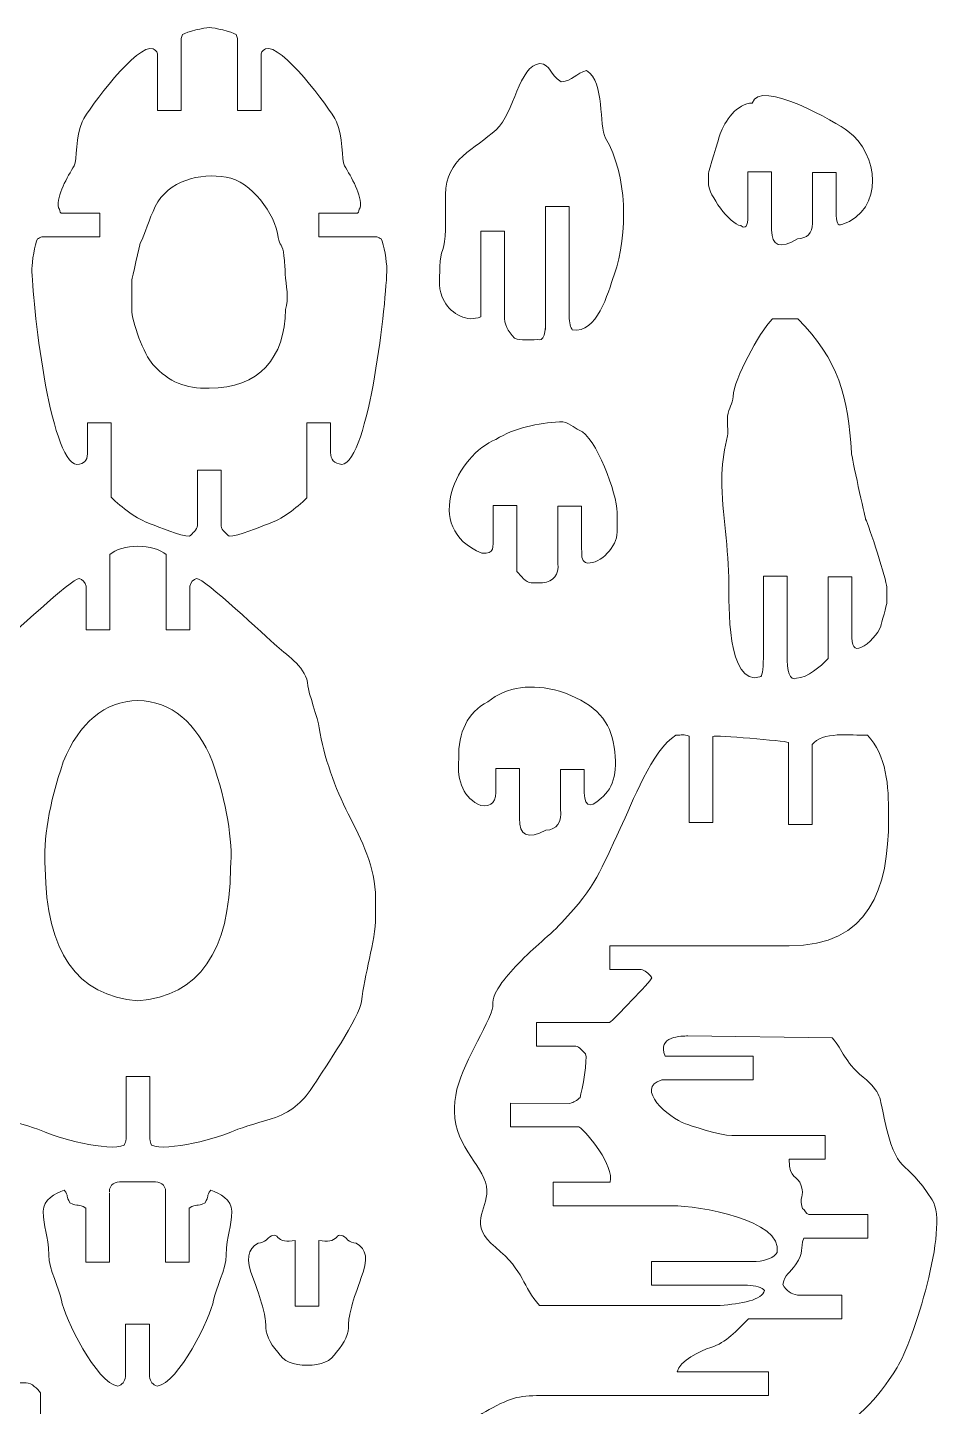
# Model space of a CAD drawing. Header units: inches. Extents: x -250 to 251, y -166 to 168.
# Drawn here: x 138.8 to 250.2, y -0.7 to 165.9 of the extents above; entities that cross this region are included whole.
import ezdxf

# ---------------------------------------------------------------- set-up
doc = ezdxf.new("R2010")
doc.units = ezdxf.units.IN
doc.header["$MEASUREMENT"] = 0
doc.layers.add('Layer 1', color=7, linetype='Continuous')

msp = doc.modelspace()

# ---------------------------------------------------------------- linework, layer by layer
at = {"layer": 'Layer 1', "color": 1, "lineweight": 9}
for points, knots in [([(157.34, 164.53), (157.38, 164.68), (157.46, 164.89), (157.51, 165.01), (157.51, 165.01), (158.02, 165.39), (160.14, 165.86), (160.74, 165.86)], [0, 0, 0, 0, 0.5, 0.5, 0.5, 0.5, 1, 1, 1, 1]), ([(164.14, 164.53), (164.1, 164.68), (164.02, 164.89), (163.97, 165.01), (163.97, 165.01), (163.46, 165.39), (161.34, 165.86), (160.74, 165.86)], [0, 0, 0, 0, 0.5, 0.5, 0.5, 0.5, 1, 1, 1, 1]), ([(142.83, 143.46), (142.66, 143.53), (142.69, 143.95), (142.53, 144.08), (142.53, 144.08), (142.24, 145.62), (143.61, 147.81), (144.4, 149.18), (144.4, 149.18), (144.76, 149.82), (144.59, 152.85), (145.37, 154.46), (145.37, 154.46), (146.25, 156.3), (152.09, 163.99), (153.94, 163.31), (153.94, 163.31), (154.13, 163.18), (154.4, 163.03), (154.48, 162.7)], [0, 0, 0, 0, 0.2, 0.2, 0.2, 0.2, 0.4, 0.4, 0.4, 0.4, 0.6, 0.6, 0.6, 0.6, 0.8, 0.8, 0.8, 0.8, 1, 1, 1, 1]), ([(157.34, 164.53), (157.34, 164.53), (157.34, 155.85), (157.34, 155.85), (157.34, 155.85), (157.34, 155.85), (154.48, 155.85), (154.48, 155.85), (154.48, 155.85), (154.48, 155.85), (154.48, 162.7), (154.48, 162.7)], [0, 0, 0, 0, 0.333333, 0.333333, 0.333333, 0.333333, 0.666667, 0.666667, 0.666667, 0.666667, 1, 1, 1, 1]), ([(167, 162.7), (167, 162.7), (167, 155.85), (167, 155.85), (167, 155.85), (167, 155.85), (164.14, 155.85), (164.14, 155.85), (164.14, 155.85), (164.14, 155.85), (164.14, 164.53), (164.14, 164.53)], [0, 0, 0, 0, 0.333333, 0.333333, 0.333333, 0.333333, 0.666667, 0.666667, 0.666667, 0.666667, 1, 1, 1, 1]), ([(178.65, 143.46), (178.82, 143.53), (178.79, 143.95), (178.95, 144.08), (178.95, 144.08), (179.24, 145.62), (177.86, 147.81), (177.08, 149.18), (177.08, 149.18), (176.72, 149.82), (176.89, 152.85), (176.11, 154.46), (176.11, 154.46), (175.23, 156.3), (169.39, 163.99), (167.54, 163.31), (167.54, 163.31), (167.35, 163.18), (167.08, 163.03), (167, 162.7)], [0, 0, 0, 0, 0.2, 0.2, 0.2, 0.2, 0.4, 0.4, 0.4, 0.4, 0.6, 0.6, 0.6, 0.6, 0.8, 0.8, 0.8, 0.8, 1, 1, 1, 1]), ([(204.59, 129.36), (207.61, 128.86), (208.87, 133.77), (209.65, 136), (209.65, 136), (211.4, 140.95), (211.2, 148.11), (208.62, 152.51), (208.62, 152.51), (207.74, 154.01), (208.6, 159.27), (206.3, 160.68), (206.3, 160.68), (205.01, 160.34), (204.7, 159.43), (203.23, 159.32), (203.23, 159.32), (201.81, 160.19), (202.01, 161.4), (200.68, 161.53), (200.68, 161.53), (198.14, 161.28), (197.57, 155.55), (195.4, 153.53), (195.4, 153.53), (192.85, 151.15), (189.27, 150.03), (189.27, 145.7), (189.27, 145.7), (189.27, 144.29), (189.27, 142.87), (189.27, 141.45), (189.27, 141.45), (189.27, 139.14), (188.59, 138.84), (188.59, 137.02), (188.59, 137.02), (188.6, 135.24), (188.3, 134.25), (189.14, 132.77), (189.14, 132.77), (190.01, 131.24), (191.94, 130.21), (193.52, 130.94)], [0, 0, 0, 0, 0.090909, 0.090909, 0.090909, 0.090909, 0.181818, 0.181818, 0.181818, 0.181818, 0.272727, 0.272727, 0.272727, 0.272727, 0.363636, 0.363636, 0.363636, 0.363636, 0.454545, 0.454545, 0.454545, 0.454545, 0.545455, 0.545455, 0.545455, 0.545455, 0.636364, 0.636364, 0.636364, 0.636364, 0.727273, 0.727273, 0.727273, 0.727273, 0.818182, 0.818182, 0.818182, 0.818182, 0.909091, 0.909091, 0.909091, 0.909091, 1, 1, 1, 1]), ([(226.32, 156.75), (227.21, 159.78), (236.6, 154.33), (237.89, 153.36), (237.89, 153.36), (241.56, 150.63), (242.38, 143.9), (237.16, 142.06)], [0, 0, 0, 0, 0.5, 0.5, 0.5, 0.5, 1, 1, 1, 1]), ([(224.95, 141.94), (223.59, 142.08), (221.04, 145.81), (221.04, 146.88), (221.04, 146.88), (221.04, 146.88), (221.04, 148.24), (221.04, 148.24), (221.04, 148.24), (221.04, 148.49), (222.28, 152.44), (222.46, 153.01), (222.46, 153.01), (222.93, 154.5), (224.54, 156.75), (226.32, 156.75)], [0, 0, 0, 0, 0.25, 0.25, 0.25, 0.25, 0.5, 0.5, 0.5, 0.5, 0.75, 0.75, 0.75, 0.75, 1, 1, 1, 1]), ([(169.93, 131.82), (170.41, 133.07), (169.98, 134.8), (169.92, 136.08), (169.92, 136.08), (169.87, 136.99), (169.83, 137.46), (169.75, 138.29), (169.75, 138.29), (169.61, 139.75), (169.19, 139.51), (169.07, 140.5), (169.07, 140.5), (168.72, 143.37), (165.8, 147.32), (162.78, 147.81), (162.78, 147.81), (159.6, 148.33), (155.78, 147.41), (154.21, 144.25), (154.21, 144.25), (153.44, 142.7), (152.99, 140.96), (152.39, 139.82), (152.39, 139.82), (152.36, 139.76), (151.37, 135.4), (151.37, 135.4), (151.37, 135.4), (151.37, 135.4), (151.37, 131.82), (151.37, 131.82), (151.37, 131.82), (151.37, 130.34), (152.84, 126.37), (153.92, 125.18), (153.92, 125.18), (155.93, 122.96), (157.82, 122.29), (160.73, 122.29), (160.73, 122.29), (166.68, 122.29), (169.93, 125.98), (169.93, 131.82)], [0, 0, 0, 0, 0.090909, 0.090909, 0.090909, 0.090909, 0.181818, 0.181818, 0.181818, 0.181818, 0.272727, 0.272727, 0.272727, 0.272727, 0.363636, 0.363636, 0.363636, 0.363636, 0.454545, 0.454545, 0.454545, 0.454545, 0.545455, 0.545455, 0.545455, 0.545455, 0.636364, 0.636364, 0.636364, 0.636364, 0.727273, 0.727273, 0.727273, 0.727273, 0.818182, 0.818182, 0.818182, 0.818182, 0.909091, 0.909091, 0.909091, 0.909091, 1, 1, 1, 1]), ([(225.8, 143.08), (225.8, 143.08), (225.8, 148.45), (225.8, 148.45), (225.8, 148.45), (225.8, 148.45), (228.66, 148.45), (228.66, 148.45), (228.66, 148.45), (228.66, 148.45), (228.66, 141.42), (228.66, 141.42)], [0, 0, 0, 0, 0.333333, 0.333333, 0.333333, 0.333333, 0.666667, 0.666667, 0.666667, 0.666667, 1, 1, 1, 1]), ([(233.62, 142.21), (233.62, 142.21), (233.62, 148.35), (233.62, 148.35), (233.62, 148.35), (233.62, 148.35), (236.48, 148.35), (236.48, 148.35), (236.48, 148.35), (236.48, 148.35), (236.48, 143.53), (236.48, 143.53)], [0, 0, 0, 0, 0.333333, 0.333333, 0.333333, 0.333333, 0.666667, 0.666667, 0.666667, 0.666667, 1, 1, 1, 1]), ([(140.51, 140.6), (140.51, 140.6), (147.5, 140.6), (147.5, 140.6), (147.5, 140.6), (147.5, 140.6), (147.5, 143.46), (147.5, 143.46), (147.5, 143.46), (147.5, 143.46), (142.83, 143.46), (142.83, 143.46)], [0, 0, 0, 0, 0.333333, 0.333333, 0.333333, 0.333333, 0.666667, 0.666667, 0.666667, 0.666667, 1, 1, 1, 1]), ([(180.97, 140.6), (180.97, 140.6), (173.98, 140.6), (173.98, 140.6), (173.98, 140.6), (173.98, 140.6), (173.98, 143.46), (173.98, 143.46), (173.98, 143.46), (173.98, 143.46), (178.65, 143.46), (178.65, 143.46)], [0, 0, 0, 0, 0.333333, 0.333333, 0.333333, 0.333333, 0.666667, 0.666667, 0.666667, 0.666667, 1, 1, 1, 1]), ([(201.34, 129.38), (201.34, 129.38), (201.34, 144.24), (201.34, 144.24), (201.34, 144.24), (201.34, 144.24), (204.2, 144.24), (204.2, 144.24), (204.2, 144.24), (204.2, 144.24), (204.2, 131.01), (204.2, 131.01)], [0, 0, 0, 0, 0.333333, 0.333333, 0.333333, 0.333333, 0.666667, 0.666667, 0.666667, 0.666667, 1, 1, 1, 1]), ([(233.62, 142.21), (233.57, 141.01), (232.95, 140.39), (231.78, 140.35), (231.78, 140.35), (229.72, 139.1), (228.68, 139.46), (228.66, 141.42)], [0, 0, 0, 0, 0.5, 0.5, 0.5, 0.5, 1, 1, 1, 1]), ([(146, 114.37), (145.96, 113.53), (145.7, 113.19), (144.74, 113.1), (144.74, 113.1), (141.44, 113.42), (139.3, 133.12), (139.3, 136.76), (139.3, 136.76), (139.3, 137.48), (139.65, 139.77), (139.98, 140.33), (139.98, 140.33), (140.13, 140.4), (140.34, 140.55), (140.51, 140.6)], [0, 0, 0, 0, 0.25, 0.25, 0.25, 0.25, 0.5, 0.5, 0.5, 0.5, 0.75, 0.75, 0.75, 0.75, 1, 1, 1, 1]), ([(175.37, 114.53), (175.41, 113.69), (175.78, 113.19), (176.74, 113.1), (176.74, 113.1), (180.04, 113.42), (182.18, 133.12), (182.18, 136.76), (182.18, 136.76), (182.18, 137.48), (181.83, 139.77), (181.5, 140.33), (181.5, 140.33), (181.34, 140.4), (181.14, 140.55), (180.97, 140.6)], [0, 0, 0, 0, 0.25, 0.25, 0.25, 0.25, 0.5, 0.5, 0.5, 0.5, 0.75, 0.75, 0.75, 0.75, 1, 1, 1, 1]), ([(193.52, 130.94), (193.52, 130.94), (193.52, 141.28), (193.52, 141.28), (193.52, 141.28), (193.52, 141.28), (196.38, 141.28), (196.38, 141.28), (196.38, 141.28), (196.38, 141.28), (196.38, 131.16), (196.38, 131.16)], [0, 0, 0, 0, 0.333333, 0.333333, 0.333333, 0.333333, 0.666667, 0.666667, 0.666667, 0.666667, 1, 1, 1, 1]), ([(200.34, 128.17), (199.45, 128.17), (198.39, 128.04), (197.62, 128.34), (197.62, 128.34), (196.76, 129.22), (196.38, 129.96), (196.38, 131.16)], [0, 0, 0, 0, 0.5, 0.5, 0.5, 0.5, 1, 1, 1, 1]), ([(227.26, 87.43), (223.24, 86.22), (223.51, 96.45), (223.51, 98.67), (223.51, 98.67), (223.51, 102.83), (222.66, 107.23), (222.66, 111.26), (222.66, 111.26), (222.66, 111.26), (222.66, 111.94), (222.66, 111.94), (222.66, 111.94), (222.66, 113.5), (223.04, 115.1), (223.34, 116.54), (223.34, 116.54), (223.45, 117.09), (223.26, 118.29), (223.35, 118.92), (223.35, 118.92), (223.51, 119.99), (223.95, 120.33), (224.02, 121.31), (224.02, 121.31), (224.16, 123.43), (227.08, 128.96), (228.79, 130.67), (228.79, 130.67), (228.79, 130.67), (231.85, 130.67), (231.85, 130.67), (231.85, 130.67), (236.73, 125.79), (237.98, 121.19), (238.31, 114.5), (238.31, 114.5), (238.33, 114.1), (239.93, 106.7), (240.03, 106.5), (240.03, 106.5), (240.42, 105.76), (242.58, 99.02), (242.58, 98.33), (242.58, 98.33), (242.58, 98.33), (242.58, 96.29), (242.58, 96.29), (242.58, 96.29), (242.58, 96.26), (241.94, 93.82), (241.85, 93.56), (241.85, 93.56), (241.54, 92.67), (240.42, 91.39), (239.51, 91.01)], [0, 0, 0, 0, 0.071429, 0.071429, 0.071429, 0.071429, 0.142857, 0.142857, 0.142857, 0.142857, 0.214286, 0.214286, 0.214286, 0.214286, 0.285714, 0.285714, 0.285714, 0.285714, 0.357143, 0.357143, 0.357143, 0.357143, 0.428571, 0.428571, 0.428571, 0.428571, 0.5, 0.5, 0.5, 0.5, 0.571429, 0.571429, 0.571429, 0.571429, 0.642857, 0.642857, 0.642857, 0.642857, 0.714286, 0.714286, 0.714286, 0.714286, 0.785714, 0.785714, 0.785714, 0.785714, 0.857143, 0.857143, 0.857143, 0.857143, 0.928571, 0.928571, 0.928571, 0.928571, 1, 1, 1, 1]), ([(205.72, 102.96), (205.72, 101.73), (205.71, 101.39), (206.44, 101.18), (206.44, 101.18), (208.01, 101.11), (210.01, 103.15), (210.01, 104.92), (210.01, 104.92), (210.01, 104.92), (210.01, 107.31), (210.01, 107.31), (210.01, 107.31), (210.01, 109.48), (207.45, 116.51), (205.42, 117.25), (205.42, 117.25), (204.77, 117.48), (204.19, 118.31), (203.06, 118.24), (203.06, 118.24), (200.48, 118.08), (197.55, 117.53), (195.37, 116.12), (195.37, 116.12), (190.77, 114.33), (186.23, 105.42), (193.67, 102.37), (193.67, 102.37), (195.22, 102.37), (195.03, 102.87), (195.03, 104.67)], [0, 0, 0, 0, 0.125, 0.125, 0.125, 0.125, 0.25, 0.25, 0.25, 0.25, 0.375, 0.375, 0.375, 0.375, 0.5, 0.5, 0.5, 0.5, 0.625, 0.625, 0.625, 0.625, 0.75, 0.75, 0.75, 0.75, 0.875, 0.875, 0.875, 0.875, 1, 1, 1, 1]), ([(146, 114.37), (146, 114.37), (146, 118.11), (146, 118.11), (146, 118.11), (146, 118.11), (148.86, 118.11), (148.86, 118.11), (148.86, 118.11), (148.86, 118.11), (148.86, 111.61), (148.86, 111.61)], [0, 0, 0, 0, 0.333333, 0.333333, 0.333333, 0.333333, 0.666667, 0.666667, 0.666667, 0.666667, 1, 1, 1, 1]), ([(175.37, 114.53), (175.37, 114.53), (175.37, 118.11), (175.37, 118.11), (175.37, 118.11), (175.37, 118.11), (172.51, 118.11), (172.51, 118.11), (172.51, 118.11), (172.51, 118.11), (172.51, 111.39), (172.51, 111.39)], [0, 0, 0, 0, 0.333333, 0.333333, 0.333333, 0.333333, 0.666667, 0.666667, 0.666667, 0.666667, 1, 1, 1, 1]), ([(159.31, 105.73), (159.21, 105.15), (158.73, 104.83), (158.36, 104.42), (158.36, 104.42), (157.27, 104.42), (154.7, 105.56), (153.6, 105.92), (153.6, 105.92), (152.06, 106.44), (150.1, 107.91), (148.86, 109.15), (148.86, 109.15), (148.86, 110.74), (148.86, 110.02), (148.86, 111.61)], [0, 0, 0, 0, 0.25, 0.25, 0.25, 0.25, 0.5, 0.5, 0.5, 0.5, 0.75, 0.75, 0.75, 0.75, 1, 1, 1, 1]), ([(159.31, 105.73), (159.31, 105.73), (159.31, 112.41), (159.31, 112.41), (159.31, 112.41), (159.31, 112.41), (162.17, 112.41), (162.17, 112.41), (162.17, 112.41), (162.17, 112.41), (162.17, 105.66), (162.17, 105.66)], [0, 0, 0, 0, 0.333333, 0.333333, 0.333333, 0.333333, 0.666667, 0.666667, 0.666667, 0.666667, 1, 1, 1, 1]), ([(162.17, 105.66), (162.26, 105.08), (162.74, 104.83), (163.12, 104.42), (163.12, 104.42), (164.21, 104.42), (166.78, 105.56), (167.88, 105.92), (167.88, 105.92), (169.42, 106.44), (171.27, 107.8), (172.51, 109.05), (172.51, 109.05), (172.51, 110.64), (172.51, 109.8), (172.51, 111.39)], [0, 0, 0, 0, 0.25, 0.25, 0.25, 0.25, 0.5, 0.5, 0.5, 0.5, 0.75, 0.75, 0.75, 0.75, 1, 1, 1, 1]), ([(195.03, 104.67), (195.03, 104.67), (195.03, 108.14), (195.03, 108.14), (195.03, 108.14), (195.03, 108.14), (197.89, 108.14), (197.89, 108.14), (197.89, 108.14), (197.89, 108.14), (197.89, 100.16), (197.89, 100.16)], [0, 0, 0, 0, 0.333333, 0.333333, 0.333333, 0.333333, 0.666667, 0.666667, 0.666667, 0.666667, 1, 1, 1, 1]), ([(202.86, 101.12), (202.86, 101.12), (202.86, 108.04), (202.86, 108.04), (202.86, 108.04), (202.86, 108.04), (205.72, 108.04), (205.72, 108.04), (205.72, 108.04), (205.72, 108.04), (205.72, 102.96), (205.72, 102.96)], [0, 0, 0, 0, 0.333333, 0.333333, 0.333333, 0.333333, 0.666667, 0.666667, 0.666667, 0.666667, 1, 1, 1, 1]), ([(148.71, 102.2), (148.71, 102.2), (148.71, 93.12), (148.71, 93.12), (148.71, 93.12), (148.71, 93.12), (145.85, 93.12), (145.85, 93.12), (145.85, 93.12), (145.85, 93.12), (145.85, 98.4), (145.85, 98.4)], [0, 0, 0, 0, 0.333333, 0.333333, 0.333333, 0.333333, 0.666667, 0.666667, 0.666667, 0.666667, 1, 1, 1, 1]), ([(158.37, 98.4), (158.37, 98.4), (158.37, 93.12), (158.37, 93.12), (158.37, 93.12), (158.37, 93.12), (155.51, 93.12), (155.51, 93.12), (155.51, 93.12), (155.51, 93.12), (155.51, 102.2), (155.51, 102.2)], [0, 0, 0, 0, 0.333333, 0.333333, 0.333333, 0.333333, 0.666667, 0.666667, 0.666667, 0.666667, 1, 1, 1, 1]), ([(197.89, 100.16), (198.4, 99.66), (198.91, 98.8), (199.63, 98.8), (199.63, 98.8), (199.63, 98.8), (200.99, 98.8), (200.99, 98.8)], [0, 0, 0, 0, 0.5, 0.5, 0.5, 0.5, 1, 1, 1, 1]), ([(150.68, 31.64), (150.64, 31.25), (150.59, 31.2), (150.46, 30.88), (150.46, 30.88), (148.6, 30.01), (142.21, 31.79), (140.42, 32.64), (140.42, 32.64), (139.65, 33), (136.65, 33.8), (135.48, 34.23), (135.48, 34.23), (133.3, 35.03), (132.12, 36.2), (130.82, 38.2), (130.82, 38.2), (129.57, 40.12), (125.27, 46.4), (125.09, 48.24), (125.09, 48.24), (124.8, 51.37), (123.4, 55.49), (123.4, 58.46), (123.4, 58.46), (123.4, 58.46), (123.4, 60.67), (123.4, 60.67), (123.4, 60.67), (123.4, 64.53), (125.09, 67.67), (126.7, 70.88), (126.7, 70.88), (128.26, 73.99), (129.68, 77.78), (130.2, 81.27), (130.2, 81.27), (130.35, 82.32), (131.53, 85.62), (131.57, 86.37), (131.57, 86.37), (131.71, 88.53), (133.91, 89.9), (135.31, 91.13), (135.31, 91.13), (136.63, 92.3), (144.13, 99.35), (145.02, 99.31), (145.02, 99.31), (145.39, 99.19), (145.75, 98.87), (145.85, 98.4)], [0, 0, 0, 0, 0.076923, 0.076923, 0.076923, 0.076923, 0.153846, 0.153846, 0.153846, 0.153846, 0.230769, 0.230769, 0.230769, 0.230769, 0.307692, 0.307692, 0.307692, 0.307692, 0.384615, 0.384615, 0.384615, 0.384615, 0.461538, 0.461538, 0.461538, 0.461538, 0.538462, 0.538462, 0.538462, 0.538462, 0.615385, 0.615385, 0.615385, 0.615385, 0.692308, 0.692308, 0.692308, 0.692308, 0.769231, 0.769231, 0.769231, 0.769231, 0.846154, 0.846154, 0.846154, 0.846154, 0.923077, 0.923077, 0.923077, 0.923077, 1, 1, 1, 1]), ([(153.54, 31.64), (153.58, 31.25), (153.63, 31.2), (153.75, 30.88), (153.75, 30.88), (155.62, 30.01), (162.01, 31.79), (163.8, 32.64), (163.8, 32.64), (164.56, 33), (167.56, 33.8), (168.73, 34.23), (168.73, 34.23), (170.92, 35.03), (172.1, 36.2), (173.4, 38.2), (173.4, 38.2), (174.65, 40.12), (178.95, 46.4), (179.12, 48.24), (179.12, 48.24), (179.42, 51.37), (180.82, 55.49), (180.82, 58.46), (180.82, 58.46), (180.82, 58.46), (180.82, 60.67), (180.82, 60.67), (180.82, 60.67), (180.82, 64.53), (179.13, 67.67), (177.52, 70.88), (177.52, 70.88), (175.96, 73.99), (174.54, 77.78), (174.02, 81.27), (174.02, 81.27), (173.87, 82.32), (172.69, 85.62), (172.65, 86.37), (172.65, 86.37), (172.51, 88.53), (170.31, 89.9), (168.9, 91.13), (168.9, 91.13), (167.59, 92.3), (160.09, 99.35), (159.2, 99.31), (159.2, 99.31), (158.83, 99.19), (158.47, 98.87), (158.37, 98.4)], [0, 0, 0, 0, 0.076923, 0.076923, 0.076923, 0.076923, 0.153846, 0.153846, 0.153846, 0.153846, 0.230769, 0.230769, 0.230769, 0.230769, 0.307692, 0.307692, 0.307692, 0.307692, 0.384615, 0.384615, 0.384615, 0.384615, 0.461538, 0.461538, 0.461538, 0.461538, 0.538462, 0.538462, 0.538462, 0.538462, 0.615385, 0.615385, 0.615385, 0.615385, 0.692308, 0.692308, 0.692308, 0.692308, 0.769231, 0.769231, 0.769231, 0.769231, 0.846154, 0.846154, 0.846154, 0.846154, 0.923077, 0.923077, 0.923077, 0.923077, 1, 1, 1, 1]), ([(227.68, 89.72), (227.68, 89.72), (227.68, 99.6), (227.68, 99.6), (227.68, 99.6), (227.68, 99.6), (230.54, 99.6), (230.54, 99.6), (230.54, 99.6), (230.54, 99.6), (230.54, 90.22), (230.54, 90.22)], [0, 0, 0, 0, 0.333333, 0.333333, 0.333333, 0.333333, 0.666667, 0.666667, 0.666667, 0.666667, 1, 1, 1, 1]), ([(235.51, 89.65), (235.51, 89.65), (235.51, 99.5), (235.51, 99.5), (235.51, 99.5), (235.51, 99.5), (238.37, 99.5), (238.37, 99.5), (238.37, 99.5), (238.37, 99.5), (238.37, 92.7), (238.37, 92.7)], [0, 0, 0, 0, 0.333333, 0.333333, 0.333333, 0.333333, 0.666667, 0.666667, 0.666667, 0.666667, 1, 1, 1, 1]), ([(195.35, 74.06), (195.48, 72.4), (194.87, 71.68), (193.53, 71.9), (193.53, 71.9), (191.51, 72.79), (190.62, 74.68), (190.88, 77.56), (190.88, 77.56), (190.77, 80.79), (191.94, 83.08), (194.37, 84.43), (194.37, 84.43), (196.76, 86.26), (199.65, 86.68), (203.06, 85.69), (203.06, 85.69), (206.88, 84.46), (209.04, 82.42), (209.52, 79.57), (209.52, 79.57), (210.17, 76.27), (209.69, 74.01), (208.06, 72.79)], [0, 0, 0, 0, 0.166667, 0.166667, 0.166667, 0.166667, 0.333333, 0.333333, 0.333333, 0.333333, 0.5, 0.5, 0.5, 0.5, 0.666667, 0.666667, 0.666667, 0.666667, 0.833333, 0.833333, 0.833333, 0.833333, 1, 1, 1, 1]), ([(152.11, 84.6), (148.05, 84.43), (145.04, 81.95), (143.09, 77.17), (143.09, 77.17), (141.37, 72.07), (140.64, 67.79), (140.91, 64.34), (140.91, 64.34), (141.01, 54.24), (144.74, 48.9), (152.11, 48.3)], [0, 0, 0, 0, 0.333333, 0.333333, 0.333333, 0.333333, 0.666667, 0.666667, 0.666667, 0.666667, 1, 1, 1, 1]), ([(152.11, 84.6), (156.17, 84.43), (159.18, 81.95), (161.13, 77.17), (161.13, 77.17), (162.85, 72.07), (163.58, 67.79), (163.31, 64.34), (163.31, 64.34), (163.21, 54.24), (159.48, 48.9), (152.11, 48.3)], [0, 0, 0, 0, 0.333333, 0.333333, 0.333333, 0.333333, 0.666667, 0.666667, 0.666667, 0.666667, 1, 1, 1, 1]), ([(200.61, 11.52), (198.55, 13.75), (198.88, 15.62), (195.3, 18.53), (195.3, 18.53), (191.96, 21.25), (194.28, 23.02), (194.28, 25.4), (194.28, 25.4), (194.28, 28.09), (190.37, 30.48), (190.37, 34.93), (190.37, 34.93), (190.37, 34.93), (190.37, 35.44), (190.37, 35.44), (190.37, 35.44), (190.37, 39.27), (193.38, 43.36), (194.79, 46.84), (194.79, 46.84), (195.28, 48.06), (194.58, 48.06), (195.59, 49.74), (195.59, 49.74), (196.26, 50.84), (196.93, 51.56), (197.74, 52.45), (197.74, 52.45), (199.59, 54.49), (201.52, 55.87), (203.3, 57.74), (203.3, 57.74), (207.58, 62.25), (207.97, 64.09), (210.39, 69.14), (210.39, 69.14), (211.82, 72.13), (214.2, 78.67), (217.09, 80.38), (217.09, 80.38), (217.85, 80.38), (218.03, 80.54), (218.7, 80.28)], [0, 0, 0, 0, 0.090909, 0.090909, 0.090909, 0.090909, 0.181818, 0.181818, 0.181818, 0.181818, 0.272727, 0.272727, 0.272727, 0.272727, 0.363636, 0.363636, 0.363636, 0.363636, 0.454545, 0.454545, 0.454545, 0.454545, 0.545455, 0.545455, 0.545455, 0.545455, 0.636364, 0.636364, 0.636364, 0.636364, 0.727273, 0.727273, 0.727273, 0.727273, 0.818182, 0.818182, 0.818182, 0.818182, 0.909091, 0.909091, 0.909091, 0.909091, 1, 1, 1, 1]), ([(221.56, 80.25), (221.56, 80.25), (221.56, 69.85), (221.56, 69.85), (221.56, 69.85), (221.56, 69.85), (218.7, 69.85), (218.7, 69.85), (218.7, 69.85), (218.7, 69.85), (218.7, 80.28), (218.7, 80.28)], [0, 0, 0, 0, 0.333333, 0.333333, 0.333333, 0.333333, 0.666667, 0.666667, 0.666667, 0.666667, 1, 1, 1, 1]), ([(233.56, 79.25), (234.76, 80.85), (238.24, 80.38), (240.24, 80.38), (240.24, 80.38), (242.59, 78.03), (242.8, 74.16), (242.8, 70.84), (242.8, 70.84), (242.8, 70.84), (242.8, 70.33), (242.8, 70.33), (242.8, 70.33), (242.8, 61.83), (240.49, 54.95), (230.79, 54.95)], [0, 0, 0, 0, 0.25, 0.25, 0.25, 0.25, 0.5, 0.5, 0.5, 0.5, 0.75, 0.75, 0.75, 0.75, 1, 1, 1, 1]), ([(233.56, 79.25), (233.56, 79.25), (233.56, 69.6), (233.56, 69.6), (233.56, 69.6), (233.56, 69.6), (230.7, 69.6), (230.7, 69.6), (230.7, 69.6), (230.7, 69.6), (230.71, 79.52), (230.71, 79.52)], [0, 0, 0, 0, 0.333333, 0.333333, 0.333333, 0.333333, 0.666667, 0.666667, 0.666667, 0.666667, 1, 1, 1, 1]), ([(195.35, 74.06), (195.35, 74.06), (195.35, 76.36), (195.35, 76.36), (195.35, 76.36), (195.35, 76.36), (198.21, 76.36), (198.21, 76.36), (198.21, 76.36), (198.21, 76.36), (198.21, 70.36), (198.21, 70.36)], [0, 0, 0, 0, 0.333333, 0.333333, 0.333333, 0.333333, 0.666667, 0.666667, 0.666667, 0.666667, 1, 1, 1, 1]), ([(203.18, 71.48), (203.18, 71.48), (203.18, 76.26), (203.18, 76.26), (203.18, 76.26), (203.18, 76.26), (206.04, 76.26), (206.04, 76.26), (206.04, 76.26), (206.04, 76.26), (206.04, 74.21), (206.04, 74.21)], [0, 0, 0, 0, 0.333333, 0.333333, 0.333333, 0.333333, 0.666667, 0.666667, 0.666667, 0.666667, 1, 1, 1, 1]), ([(203.18, 71.48), (203.32, 69.83), (202.72, 68.97), (201.4, 68.9), (201.4, 68.9), (199.2, 67.78), (198.13, 68.27), (198.21, 70.36)], [0, 0, 0, 0, 0.5, 0.5, 0.5, 0.5, 1, 1, 1, 1]), ([(212.89, 52.09), (212.89, 52.09), (209.13, 52.09), (209.13, 52.09), (209.13, 52.09), (209.13, 52.09), (209.13, 54.95), (209.13, 54.95), (209.13, 54.95), (209.13, 54.95), (230.79, 54.95), (230.79, 54.95)], [0, 0, 0, 0, 0.333333, 0.333333, 0.333333, 0.333333, 0.666667, 0.666667, 0.666667, 0.666667, 1, 1, 1, 1]), ([(212.89, 52.09), (213.37, 51.98), (213.77, 51.72), (214.2, 51.1), (214.2, 51.1), (214, 50.61), (209.59, 46.01), (209.09, 45.68)], [0, 0, 0, 0, 0.5, 0.5, 0.5, 0.5, 1, 1, 1, 1]), ([(205.02, 42.82), (205.02, 42.82), (200.27, 42.82), (200.27, 42.82), (200.27, 42.82), (200.27, 42.82), (200.27, 45.68), (200.27, 45.68), (200.27, 45.68), (200.27, 45.68), (209.09, 45.68), (209.09, 45.68)], [0, 0, 0, 0, 0.333333, 0.333333, 0.333333, 0.333333, 0.666667, 0.666667, 0.666667, 0.666667, 1, 1, 1, 1]), ([(235.98, 43.83), (237.43, 42.22), (237.31, 41.08), (239.73, 39.08), (239.73, 39.08), (241.96, 37.22), (241.72, 36.61), (242.26, 34.13), (242.26, 34.13), (243.82, 26.95), (244.68, 29.62), (248.08, 24.25), (248.08, 24.25), (250.15, 20.99), (245.77, 7.15), (243.82, 4), (243.82, 4), (241.35, -0.01), (238.86, -2.28), (234.96, -5.07), (234.96, -5.07), (233.38, -6.21), (232.02, -8.37), (231.15, -9.96), (231.15, -9.96), (230.21, -11.69), (229.76, -13.95), (229.16, -15.07), (229.16, -15.07), (227.99, -17.26), (227.53, -22.57), (226.39, -25.11), (226.39, -25.11), (225.43, -27.22), (222.66, -34.38), (219.98, -34.64), (219.98, -34.64), (219.57, -34.62), (219.36, -34.57), (219.01, -34.38), (219.01, -34.38), (218.96, -34.35), (218.8, -34.21), (218.78, -34.18), (218.78, -34.18), (218.77, -34.16), (218.76, -34.11), (218.76, -34.08), (218.76, -34.08), (218.76, -34.01), (218.84, -34), (218.72, -34.03)], [0, 0, 0, 0, 0.076923, 0.076923, 0.076923, 0.076923, 0.153846, 0.153846, 0.153846, 0.153846, 0.230769, 0.230769, 0.230769, 0.230769, 0.307692, 0.307692, 0.307692, 0.307692, 0.384615, 0.384615, 0.384615, 0.384615, 0.461538, 0.461538, 0.461538, 0.461538, 0.538462, 0.538462, 0.538462, 0.538462, 0.615385, 0.615385, 0.615385, 0.615385, 0.692308, 0.692308, 0.692308, 0.692308, 0.769231, 0.769231, 0.769231, 0.769231, 0.846154, 0.846154, 0.846154, 0.846154, 0.923077, 0.923077, 0.923077, 0.923077, 1, 1, 1, 1]), ([(205.02, 42.82), (205.49, 42.77), (205.76, 42.25), (206.2, 41.91), (206.2, 41.91), (206.46, 41.33), (205.79, 37.46), (205.52, 36.63), (205.52, 36.63), (205.16, 36.28), (204.75, 36.05), (204.31, 35.91)], [0, 0, 0, 0, 0.333333, 0.333333, 0.333333, 0.333333, 0.666667, 0.666667, 0.666667, 0.666667, 1, 1, 1, 1]), ([(215.81, 41.62), (215.81, 41.62), (226.42, 41.62), (226.42, 41.62), (226.42, 41.62), (226.42, 41.62), (226.42, 38.76), (226.42, 38.76), (226.42, 38.76), (226.42, 38.76), (215.39, 38.76), (215.39, 38.76)], [0, 0, 0, 0, 0.333333, 0.333333, 0.333333, 0.333333, 0.666667, 0.666667, 0.666667, 0.666667, 1, 1, 1, 1]), ([(150.68, 31.64), (150.68, 31.64), (150.68, 39.15), (150.68, 39.15), (150.68, 39.15), (150.68, 39.15), (153.54, 39.15), (153.54, 39.15), (153.54, 39.15), (153.54, 39.15), (153.54, 31.64), (153.54, 31.64)], [0, 0, 0, 0, 0.333333, 0.333333, 0.333333, 0.333333, 0.666667, 0.666667, 0.666667, 0.666667, 1, 1, 1, 1]), ([(223.87, 32.02), (222.35, 32.02), (218.59, 33.34), (218.28, 33.45), (218.28, 33.45), (216.18, 34.19), (212.09, 37.73), (215.39, 38.76)], [0, 0, 0, 0, 0.5, 0.5, 0.5, 0.5, 1, 1, 1, 1]), ([(205.39, 33.09), (205.39, 33.09), (197.14, 33.09), (197.14, 33.09), (197.14, 33.09), (197.14, 33.09), (197.14, 35.95), (197.14, 35.95), (197.14, 35.95), (197.14, 35.95), (204.31, 35.91), (204.31, 35.91)], [0, 0, 0, 0, 0.333333, 0.333333, 0.333333, 0.333333, 0.666667, 0.666667, 0.666667, 0.666667, 1, 1, 1, 1]), ([(223.87, 32.02), (223.87, 32.02), (235.14, 32.02), (235.14, 32.02), (235.14, 32.02), (235.14, 32.02), (235.14, 29.16), (235.14, 29.16), (235.14, 29.16), (235.14, 29.16), (230.78, 29.16), (230.78, 29.16)], [0, 0, 0, 0, 0.333333, 0.333333, 0.333333, 0.333333, 0.666667, 0.666667, 0.666667, 0.666667, 1, 1, 1, 1]), ([(233.15, 22.49), (232.84, 22.58), (232.65, 23.04), (232.41, 23.23), (232.41, 23.23), (231.88, 24.58), (232.74, 24.66), (232.24, 25.96), (232.24, 25.96), (231.84, 27.33), (230.79, 26.62), (230.78, 29.16)], [0, 0, 0, 0, 0.333333, 0.333333, 0.333333, 0.333333, 0.666667, 0.666667, 0.666667, 0.666667, 1, 1, 1, 1]), ([(145.8, 23.27), (144.92, 23.9), (144.91, 23.32), (143.9, 23.9), (143.9, 23.9), (143.39, 24.78), (143.78, 24.65), (143.22, 25.43), (143.22, 25.43), (142.13, 25.08), (140.66, 24.29), (140.66, 22.88), (140.66, 22.88), (140.66, 20.91), (141.34, 20.09), (141.34, 17.6), (141.34, 17.6), (141.34, 15.85), (142.63, 13.6), (142.86, 12.16), (142.86, 12.16), (143.19, 10.1), (147.18, 2.02), (149.68, 1.77), (149.68, 1.77), (150.21, 1.93), (150.51, 2.24), (150.63, 2.94)], [0, 0, 0, 0, 0.142857, 0.142857, 0.142857, 0.142857, 0.285714, 0.285714, 0.285714, 0.285714, 0.428571, 0.428571, 0.428571, 0.428571, 0.571429, 0.571429, 0.571429, 0.571429, 0.714286, 0.714286, 0.714286, 0.714286, 0.857143, 0.857143, 0.857143, 0.857143, 1, 1, 1, 1]), ([(148.66, 25.13), (148.66, 25.13), (148.66, 25.13), (148.66, 25.13), (148.66, 25.13), (148.66, 25.13), (148.66, 16.74), (148.66, 16.74), (148.66, 16.74), (148.66, 16.74), (145.8, 16.74), (145.8, 16.74), (145.8, 16.74), (145.8, 16.74), (145.8, 23.27), (145.8, 23.27)], [0, 0, 0, 0, 0.25, 0.25, 0.25, 0.25, 0.5, 0.5, 0.5, 0.5, 0.75, 0.75, 0.75, 0.75, 1, 1, 1, 1]), ([(148.66, 25.22), (148.66, 26.16), (149.36, 26.46), (150.2, 26.46), (150.2, 26.46), (150.2, 26.46), (152.06, 26.46), (152.06, 26.46)], [0, 0, 0, 0, 0.5, 0.5, 0.5, 0.5, 1, 1, 1, 1]), ([(155.46, 25.22), (155.46, 26.16), (154.76, 26.46), (153.92, 26.46), (153.92, 26.46), (153.92, 26.46), (152.06, 26.46), (152.06, 26.46)], [0, 0, 0, 0, 0.5, 0.5, 0.5, 0.5, 1, 1, 1, 1]), ([(158.32, 23.27), (159.2, 23.9), (159.21, 23.32), (160.22, 23.9), (160.22, 23.9), (160.73, 24.78), (160.34, 24.65), (160.9, 25.43), (160.9, 25.43), (161.99, 25.08), (163.46, 24.29), (163.46, 22.88), (163.46, 22.88), (163.46, 20.91), (162.78, 20.09), (162.78, 17.6), (162.78, 17.6), (162.78, 15.85), (161.49, 13.6), (161.26, 12.16), (161.26, 12.16), (160.93, 10.1), (156.94, 2.02), (154.44, 1.77), (154.44, 1.77), (153.91, 1.93), (153.61, 2.24), (153.49, 2.94)], [0, 0, 0, 0, 0.142857, 0.142857, 0.142857, 0.142857, 0.285714, 0.285714, 0.285714, 0.285714, 0.428571, 0.428571, 0.428571, 0.428571, 0.571429, 0.571429, 0.571429, 0.571429, 0.714286, 0.714286, 0.714286, 0.714286, 0.857143, 0.857143, 0.857143, 0.857143, 1, 1, 1, 1]), ([(158.32, 23.27), (158.32, 23.27), (158.32, 16.74), (158.32, 16.74), (158.32, 16.74), (158.32, 16.74), (155.46, 16.74), (155.46, 16.74), (155.46, 16.74), (155.46, 16.74), (155.46, 25.22), (155.46, 25.22)], [0, 0, 0, 0, 0.333333, 0.333333, 0.333333, 0.333333, 0.666667, 0.666667, 0.666667, 0.666667, 1, 1, 1, 1]), ([(216.7, 23.55), (216.7, 23.55), (202.29, 23.55), (202.29, 23.55), (202.29, 23.55), (202.29, 23.55), (202.29, 26.41), (202.29, 26.41), (202.29, 26.41), (202.29, 26.41), (209.16, 26.41), (209.16, 26.41)], [0, 0, 0, 0, 0.333333, 0.333333, 0.333333, 0.333333, 0.666667, 0.666667, 0.666667, 0.666667, 1, 1, 1, 1]), ([(216.7, 23.55), (219.74, 23.55), (230.05, 21.88), (229.35, 17.91), (229.35, 17.91), (228.96, 17.27), (228.06, 16.95), (226.82, 16.81)], [0, 0, 0, 0, 0.5, 0.5, 0.5, 0.5, 1, 1, 1, 1]), ([(233.15, 22.49), (233.15, 22.49), (240.28, 22.49), (240.28, 22.49), (240.28, 22.49), (240.28, 22.49), (240.28, 19.63), (240.28, 19.63), (240.28, 19.63), (240.28, 19.63), (232.56, 19.63), (232.56, 19.63)], [0, 0, 0, 0, 0.333333, 0.333333, 0.333333, 0.333333, 0.666667, 0.666667, 0.666667, 0.666667, 1, 1, 1, 1]), ([(171.12, 19.35), (170.07, 19.17), (169.37, 19.3), (169.01, 19.73), (169.01, 19.73), (168.68, 20.17), (168.22, 20.06), (167.62, 19.41), (167.62, 19.41), (167.35, 19.21), (167.03, 19.08), (166.64, 19.03), (166.64, 19.03), (165.35, 18.38), (165.14, 17), (166, 14.88)], [0, 0, 0, 0, 0.25, 0.25, 0.25, 0.25, 0.5, 0.5, 0.5, 0.5, 0.75, 0.75, 0.75, 0.75, 1, 1, 1, 1]), ([(173.98, 19.35), (175.03, 19.17), (175.73, 19.3), (176.09, 19.73), (176.09, 19.73), (176.42, 20.17), (176.88, 20.06), (177.48, 19.41), (177.48, 19.41), (177.75, 19.21), (178.07, 19.08), (178.46, 19.03), (178.46, 19.03), (179.75, 18.38), (179.96, 17), (179.1, 14.88)], [0, 0, 0, 0, 0.25, 0.25, 0.25, 0.25, 0.5, 0.5, 0.5, 0.5, 0.75, 0.75, 0.75, 0.75, 1, 1, 1, 1]), ([(173.98, 19.35), (173.98, 19.35), (173.98, 11.42), (173.98, 11.42), (173.98, 11.42), (173.98, 11.42), (171.12, 11.42), (171.12, 11.42), (171.12, 11.42), (171.12, 11.42), (171.12, 19.35), (171.12, 19.35)], [0, 0, 0, 0, 0.333333, 0.333333, 0.333333, 0.333333, 0.666667, 0.666667, 0.666667, 0.666667, 1, 1, 1, 1]), ([(231.78, 12.76), (231.01, 12.87), (230.51, 13.25), (230.02, 14.04), (230.02, 14.04), (230.29, 15.31), (230.85, 15.39), (231.56, 16.42), (231.56, 16.42), (232.67, 18.05), (232.04, 18.31), (232.56, 19.63)], [0, 0, 0, 0, 0.333333, 0.333333, 0.333333, 0.333333, 0.666667, 0.666667, 0.666667, 0.666667, 1, 1, 1, 1]), ([(225.74, 13.96), (225.74, 13.96), (214.14, 13.95), (214.14, 13.95), (214.14, 13.95), (214.14, 13.95), (214.14, 16.81), (214.14, 16.81), (214.14, 16.81), (214.14, 16.81), (226.82, 16.81), (226.82, 16.81)], [0, 0, 0, 0, 0.333333, 0.333333, 0.333333, 0.333333, 0.666667, 0.666667, 0.666667, 0.666667, 1, 1, 1, 1]), ([(225.74, 13.96), (226.76, 13.88), (227.52, 13.69), (227.82, 13.31), (227.82, 13.31), (227.58, 12.18), (224.95, 11.68), (222.45, 11.52)], [0, 0, 0, 0, 0.5, 0.5, 0.5, 0.5, 1, 1, 1, 1]), ([(231.78, 12.76), (231.78, 12.76), (237.15, 12.76), (237.15, 12.76), (237.15, 12.76), (237.15, 12.76), (237.15, 9.9), (237.15, 9.9), (237.15, 9.9), (237.15, 9.9), (225.88, 9.9), (225.88, 9.9)], [0, 0, 0, 0, 0.333333, 0.333333, 0.333333, 0.333333, 0.666667, 0.666667, 0.666667, 0.666667, 1, 1, 1, 1]), ([(153.49, 2.94), (153.49, 2.94), (153.49, 9.24), (153.49, 9.24), (153.49, 9.24), (153.49, 9.24), (150.63, 9.24), (150.63, 9.24), (150.63, 9.24), (150.63, 9.24), (150.63, 2.94), (150.63, 2.94)], [0, 0, 0, 0, 0.333333, 0.333333, 0.333333, 0.333333, 0.666667, 0.666667, 0.666667, 0.666667, 1, 1, 1, 1]), ([(167.55, 9.23), (167.49, 8.14), (167.98, 7.02), (169.01, 5.87), (169.01, 5.87), (169.68, 4.77), (170.86, 4.25), (172.55, 4.31)], [0, 0, 0, 0, 0.5, 0.5, 0.5, 0.5, 1, 1, 1, 1]), ([(177.55, 9.23), (177.61, 8.14), (177.12, 7.02), (176.09, 5.87), (176.09, 5.87), (175.42, 4.77), (174.24, 4.25), (172.55, 4.31)], [0, 0, 0, 0, 0.5, 0.5, 0.5, 0.5, 1, 1, 1, 1]), ([(217.25, 3.49), (217.53, 4.8), (220.05, 6.03), (221.34, 6.44), (221.34, 6.44), (223.16, 7.01), (224.45, 8.46), (225.88, 9.9)], [0, 0, 0, 0, 0.5, 0.5, 0.5, 0.5, 1, 1, 1, 1]), ([(217.25, 3.49), (217.25, 3.49), (228.3, 3.49), (228.3, 3.49), (228.3, 3.49), (228.3, 3.49), (228.3, 0.63), (228.3, 0.63), (228.3, 0.63), (228.3, 0.63), (201.7, 0.63), (201.7, 0.63)], [0, 0, 0, 0, 0.333333, 0.333333, 0.333333, 0.333333, 0.666667, 0.666667, 0.666667, 0.666667, 1, 1, 1, 1]), ([(136.93, 2.16), (136.93, 2.16), (138.6, 2.16), (138.6, 2.16), (138.6, 2.16), (139.29, 2.16), (139.99, 1.42), (140.33, 0.97)], [0, 0, 0, 0, 0.5, 0.5, 0.5, 0.5, 1, 1, 1, 1]), ([(143.19, -3.36), (143.19, -3.36), (143.19, -36.61), (143.19, -36.61), (143.19, -36.61), (143.19, -36.61), (140.33, -36.61), (140.33, -36.61), (140.33, -36.61), (140.33, -36.61), (140.33, 0.97), (140.33, 0.97)], [0, 0, 0, 0, 0.333333, 0.333333, 0.333333, 0.333333, 0.666667, 0.666667, 0.666667, 0.666667, 1, 1, 1, 1]), ([(191.1, -38.52), (190.72, -38.74), (190.16, -39.24), (189.68, -39.24), (189.68, -39.24), (189.68, -39.24), (189.17, -39.24), (189.17, -39.24), (189.17, -39.24), (188.43, -39.24), (187.99, -39.03), (187.3, -38.9), (187.3, -38.9), (185.83, -37.43), (183.93, -34.41), (183.36, -32.6), (183.36, -32.6), (183.08, -31.74), (181.85, -26.87), (181.85, -26.13), (181.85, -26.13), (181.85, -26.13), (181.85, -18.3), (181.85, -18.3), (181.85, -18.3), (181.85, -17.55), (183.35, -12.7), (183.77, -11.83), (183.77, -11.83), (185.05, -9.18), (186.06, -7.39), (188.5, -5.2), (188.5, -5.2), (190.26, -3.62), (192.8, -1.98), (194.96, -0.84), (194.96, -0.84), (197.73, 0.64), (198.59, 0.63), (201.89, 0.63)], [0, 0, 0, 0, 0.1, 0.1, 0.1, 0.1, 0.2, 0.2, 0.2, 0.2, 0.3, 0.3, 0.3, 0.3, 0.4, 0.4, 0.4, 0.4, 0.5, 0.5, 0.5, 0.5, 0.6, 0.6, 0.6, 0.6, 0.7, 0.7, 0.7, 0.7, 0.8, 0.8, 0.8, 0.8, 0.9, 0.9, 0.9, 0.9, 1, 1, 1, 1])]:
    msp.add_open_spline(points, degree=3, knots=knots, dxfattribs=at)
for points in [[(237.16, 142.06), (236.65, 141.87), (236.43, 142.37), (236.48, 143.53)], [(224.95, 141.94), (225.52, 141.49), (225.81, 141.87), (225.8, 143.08)], [(200.34, 128.17), (201.13, 127.91), (201.47, 128.88), (201.34, 131.09)], [(204.59, 129.36), (204.38, 129.62), (204.25, 130.17), (204.2, 131.01)], [(148.71, 102.2), (149.39, 102.86), (150.76, 103.19), (152.11, 103.23)], [(155.51, 102.2), (154.83, 102.86), (153.46, 103.19), (152.11, 103.23)], [(200.99, 98.8), (202.34, 98.97), (202.96, 99.74), (202.86, 101.12)], [(239.51, 91.01), (238.67, 90.55), (238.29, 91.11), (238.37, 92.7)], [(231.68, 87.26), (230.85, 86.98), (230.47, 87.96), (230.54, 90.22)], [(227.26, 87.43), (227.51, 87.44), (227.65, 88.21), (227.68, 89.72)], [(235.51, 89.65), (234.49, 88.63), (233.06, 87.37), (231.68, 87.26)], [(221.56, 80.25), (221.93, 80.4), (230.13, 79.71), (230.71, 79.52)], [(206.04, 74.21), (205.92, 71.84), (206.59, 71.36), (208.06, 72.79)], [(215.81, 41.62), (214.72, 44.06), (217.89, 44.06), (218.54, 44.06)], [(235.98, 43.83), (235.98, 43.83), (218.54, 44.06), (218.54, 44.06)], [(205.39, 33.09), (206.46, 32.38), (209.66, 28.31), (209.16, 26.41)], [(166, 14.88), (167.02, 12.17), (167.54, 10.29), (167.55, 9.23)], [(179.1, 14.88), (178.08, 12.17), (177.56, 10.29), (177.55, 9.23)], [(200.61, 11.52), (200.61, 11.52), (222.45, 11.52), (222.45, 11.52)]]:
    msp.add_open_spline(points, degree=3, dxfattribs=at)

doc.saveas('drawing.dxf')
